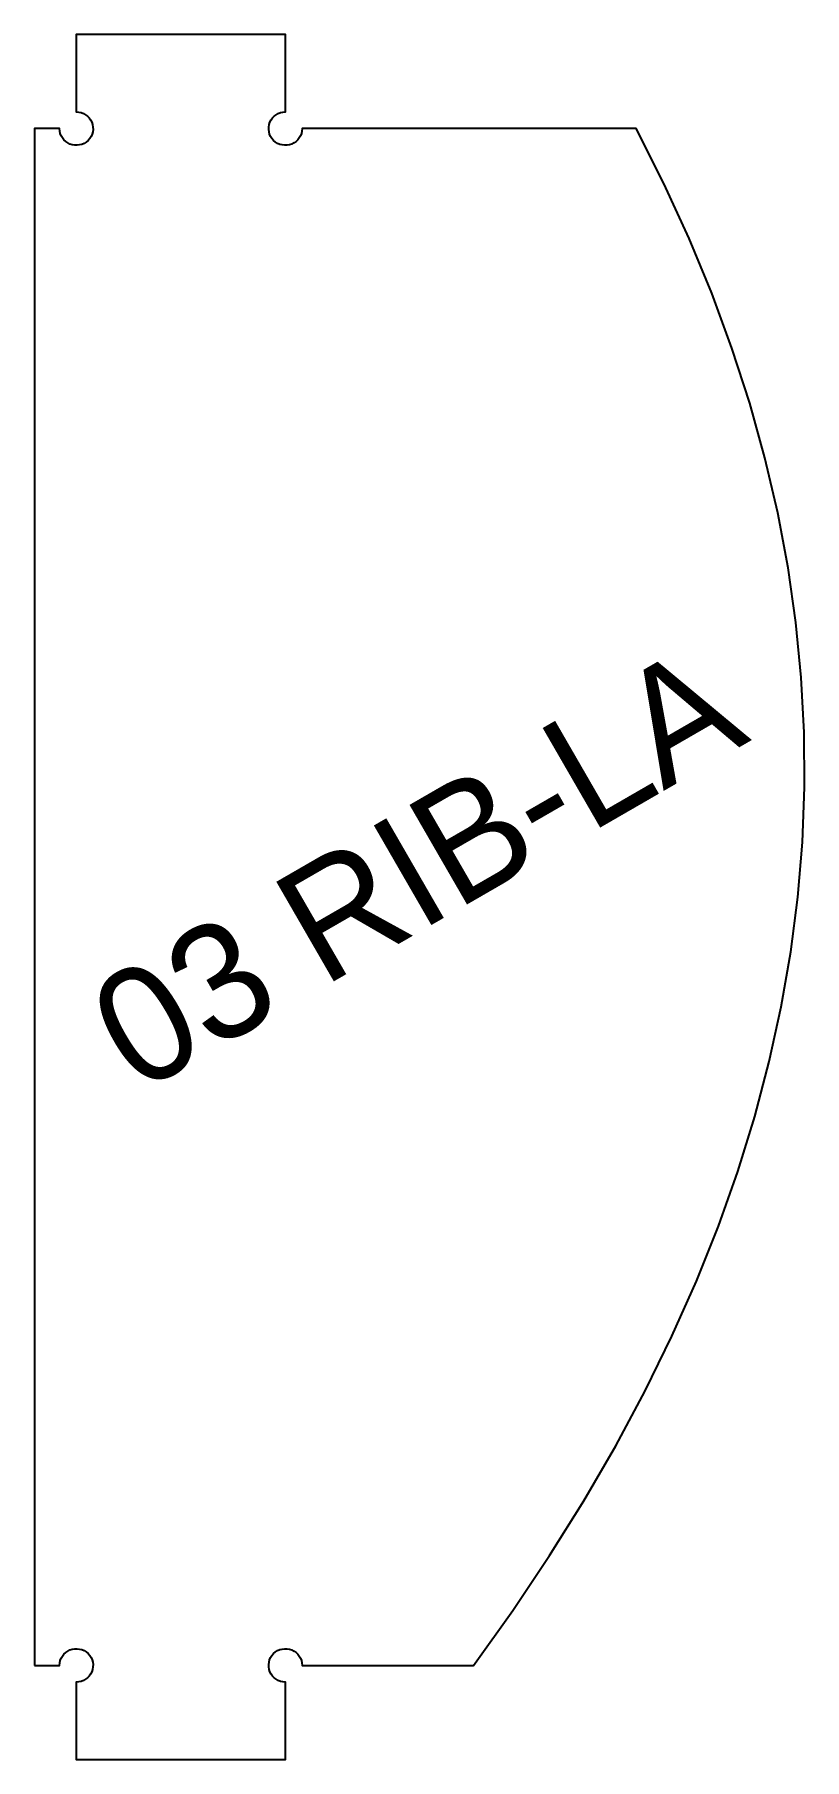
# Model space of a CAD drawing. Header units: millimetres. Extents: x 0 to 147, y 0 to 330.
import ezdxf
from ezdxf.enums import TextEntityAlignment as Align

# ---------------------------------------------------------------- set-up
doc = ezdxf.new("R2010")
doc.units = ezdxf.units.MM
doc.layers.add('CUT', color=1, linetype='Continuous')
doc.layers.add('ENGRAVE-LABEL', color=3, linetype='Continuous')

msp = doc.modelspace()

# ---------------------------------------------------------------- linework, layer by layer
at = {"layer": 'CUT'}
msp.add_lwpolyline([(0, 18), (4.8, 18, -2.414214), (8, 14.8), (8, 0), (48, 0), (48, 14.8, -2.414214), (51.2, 18), (83.98, 18), (91.5, 28.5), (98.54, 39), (105.1, 49.5), (111.19, 60), (116.81, 70.5), (121.95, 81), (126.62, 91.5), (130.82, 102), (134.54, 112.5), (137.78, 123), (140.55, 133.5), (142.85, 144), (144.67, 154.5), (146.02, 165), (146.9, 175.5), (147.3, 186), (147.22, 196.5), (146.67, 207), (145.65, 217.5), (144.16, 228), (142.18, 238.5), (139.74, 249), (136.82, 259.5), (133.42, 270), (129.56, 280.5), (125.21, 291), (120.4, 301.5), (115.11, 312), (51.2, 312, -2.414214), (48, 315.2), (48, 330), (8, 330), (8, 315.2, -2.414214), (4.8, 312), (0, 312)], format="xyb", close=True, dxfattribs=at)

# ---------------------------------------------------------------- texts
at = {"layer": 'ENGRAVE-LABEL'}
msp.add_text('03 RIB-LA', height=22, rotation=30, dxfattribs=at).set_placement((73.02, 170.66), align=Align.MIDDLE_CENTER)

doc.saveas('drawing.dxf')
